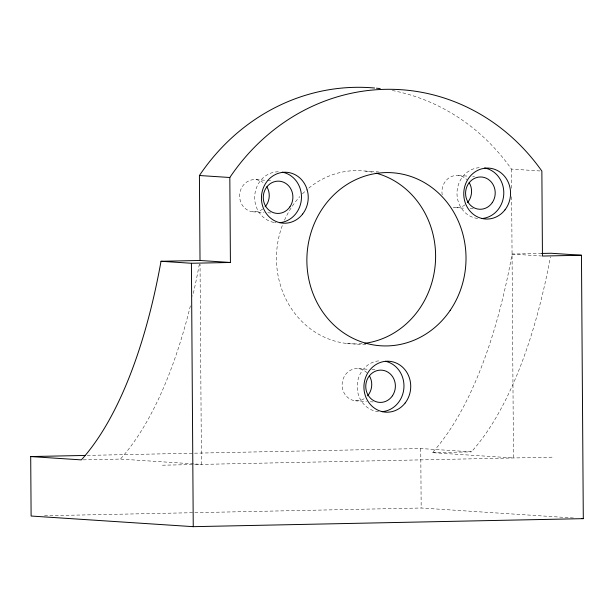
<?xml version="1.0" encoding="UTF-8"?>
<svg xmlns="http://www.w3.org/2000/svg" width="614" height="614" viewBox="0 0 614 614"><rect width="100%" height="100%" fill="white"/><g stroke="black" fill="none" stroke-linecap="round" stroke-linejoin="round"><path stroke-width="0.46" stroke-dasharray="3.07 2.3" d="M511.654 196.772L513.481 457.975L432.409 452.656A420.805 167.039 88.8 0 0 512.053 254.058L541.548 253.452M87.242 455.396L193.617 453.209M194.577 453.186L420.751 448.535L471.414 451.858A420.805 167.039 88.8 0 0 550.397 256.905M83.274 459.84L120.375 459.08L201.438 464.399L200.041 264.304M432.409 452.656L471.414 451.858M162.434 465.197L552.485 457.169M44.53 515.76L421.166 508.008L573.76 518.016M392.323 90.511A212.528 194.953 -86.2 0 1 511.462 169.088L539.959 170.953M458.497 175.512L468.904 176.195M472.688 176.448L474.576 176.571M365.407 171.076L378.708 171.951M256.176 179.679L266.583 180.362M267.527 180.424L272.255 180.731M455.005 207.624L465.412 208.307M470.14 208.614L473.924 208.867M252.684 211.792L264.035 212.528M267.819 212.782L270.659 212.966M512.053 254.058L541.51 255.984M346.664 343.456L367.563 344.822M358.668 368.661L368.131 369.283M371.915 369.528L375.699 369.774M355.184 400.773L366.527 401.518M370.311 401.763L373.151 401.947M511.462 169.088L511.6 189.135M420.751 448.535L421.166 508.008M308.773 188.114A86.712 79.544 -86.2 0 1 374.356 172.695M362.091 343.617A86.712 79.544 -86.2 0 1 282.77 224.348M284.497 220.196A86.712 79.544 -86.2 0 1 299.824 196.603M302.456 193.847A86.712 79.544 -86.2 0 1 307.33 189.327M442.21 194.891A16.156 14.813 -86.2 0 1 449.509 177.569A16.156 14.813 -86.2 0 1 466.817 179.595M465.051 204.846A16.156 14.813 -86.2 0 1 453.178 207.286M364.163 398.716A16.156 14.813 -86.2 0 1 344.822 394.18A16.156 14.813 -86.2 0 1 347.156 372.69A16.156 14.813 -86.2 0 1 366.988 372.736M477.638 218.469A25.504 23.393 -86.2 0 1 457.054 191.599A25.504 23.393 -86.2 0 1 480.954 167.63M378.546 411.687A25.504 23.393 -86.2 0 1 357.171 386.344A25.504 23.393 -86.2 0 1 378.922 360.855M262.731 209.013A16.156 14.813 -86.2 0 1 243.221 206.427A16.156 14.813 -86.2 0 1 243.482 184.991A16.156 14.813 -86.2 0 1 263.053 182.496M276.054 222.705A25.504 23.393 -86.2 0 1 274.588 222.537M273.867 222.414A25.504 23.393 -86.2 0 1 254.833 194.569A25.504 23.393 -86.2 0 1 279.37 171.813M199.35 264.127A420.805 167.039 88.8 0 1 192.712 296.148M190.394 305.841A420.805 167.039 88.8 0 1 120.375 459.08"/><path stroke-width="0.92" d="M541.548 253.452L551.057 253.252L581.458 255.247L583.3 518.646L193.249 526.666L31.114 516.036L30.7 456.563L81.37 459.886A420.805 167.039 88.8 0 0 161.014 261.28L200.018 260.474L230.419 262.47L229.82 177.5L199.42 175.512L200.018 260.474M161.014 261.28L191.415 263.268L230.419 262.47M581.458 255.247L542.454 256.046L541.863 171.083A212.528 194.953 -86.2 0 0 229.82 177.5M30.7 456.563L85.323 455.434M581.389 518.515L583.3 518.646M191.415 263.268L193.249 526.666M376.121 173.148A86.712 79.544 -86.2 0 1 435.403 262.554A86.712 79.544 -86.2 0 1 364.808 343.303M266.883 186.825A16.156 14.813 -86.2 0 1 265.102 206.811M385.5 361.285A25.504 23.393 -86.2 0 1 403.912 387.787A25.504 23.393 -86.2 0 1 382.215 411.672M484.607 167.99A25.504 23.393 -86.2 0 1 503.764 194.239A25.504 23.393 -86.2 0 1 482.044 218.53M369.382 375.806A16.156 14.813 -86.2 0 1 367.594 395.792M469.203 182.665A16.156 14.813 -86.2 0 1 467.423 202.651M282.286 172.158A25.504 23.393 -86.2 0 1 301.443 198.406A25.504 23.393 -86.2 0 1 279.723 222.69M376.474 88.193A212.528 194.953 -86.2 0 1 380.219 88.616M199.42 175.512A212.528 194.953 -86.2 0 1 374.601 88.017M450.185 310.354A86.712 79.544 -86.2 0 0 395.807 173.071A86.712 79.544 -86.2 0 0 313.317 294.352A86.712 79.544 -86.2 0 0 450.185 310.354M302.664 214.017A25.504 23.393 -86.2 0 0 289.041 172.595A25.504 23.393 -86.2 0 0 262.792 206.565A25.504 23.393 -86.2 0 0 302.664 214.017M504.984 209.858A25.504 23.393 -86.2 0 0 491.361 168.436A25.504 23.393 -86.2 0 0 465.113 202.397A25.504 23.393 -86.2 0 0 504.984 209.858M405.156 402.999A25.504 23.393 -86.2 0 0 391.54 361.577A25.504 23.393 -86.2 0 0 365.284 395.546A25.504 23.393 -86.2 0 0 405.156 402.999M289.954 206.803A16.156 14.813 -86.2 0 0 279.823 181.23A16.156 14.813 -86.2 0 0 264.457 203.817A16.156 14.813 -86.2 0 0 289.954 206.803M492.274 202.635A16.156 14.813 -86.2 0 0 482.144 177.062A16.156 14.813 -86.2 0 0 466.778 199.657A16.156 14.813 -86.2 0 0 492.274 202.635M392.446 395.784A16.156 14.813 -86.2 0 0 382.315 370.211A16.156 14.813 -86.2 0 0 366.949 392.806A16.156 14.813 -86.2 0 0 392.446 395.784"/></g></svg>
